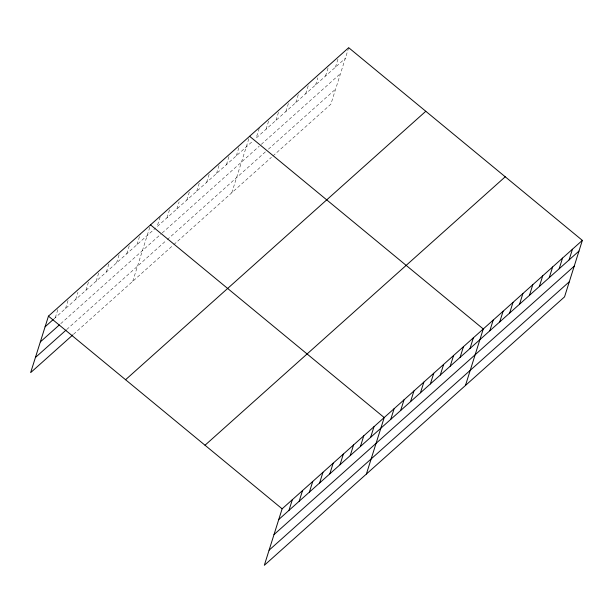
<?xml version="1.0" encoding="UTF-8"?>
<svg xmlns="http://www.w3.org/2000/svg" width="613" height="613" viewBox="0 0 613 613"><rect width="100%" height="100%" fill="white"/><g stroke="black" fill="none" stroke-linecap="round" stroke-linejoin="round"><path stroke-width="0.46" stroke-dasharray="3.06 2.3" d="M55.3 317.68L58.388 307.895M65.507 308.554L68.595 298.769M75.721 299.428L77.958 292.309M85.927 290.294L89.008 280.516M96.134 281.168L99.214 271.39M106.34 272.042L109.704 261.376M116.547 262.916L119.635 253.131M126.753 253.79L129.841 244.005M136.96 244.664L140.331 233.99M132.722 281.352L150.254 225.753M160.162 216.895L157.081 226.68L252.61 141.258M166.989 217.822L170.069 208.037M176.889 208.964L179.134 201.846M186.796 200.099L190.168 189.432M196.704 191.241L200.076 180.574M206.612 182.383L209.7 172.605M216.519 173.525L219.883 162.851M226.427 164.667L229.515 154.882M236.334 155.809L239.422 146.024M231.798 192.766L249.33 137.166M259.238 128.309L256.15 138.094L345.318 58.365M266.057 129.236L269.145 119.451M275.965 120.378L279.053 110.593M285.873 111.52L288.961 101.735M295.78 102.655L298.868 92.877M305.688 93.797L308.768 84.019M315.595 84.939L317.841 77.828M325.503 76.081L328.867 65.415M335.411 67.223L338.491 57.446M348.682 47.691L330.874 104.179L272.846 156.062M53.944 318.898L155.664 227.944M60.741 323.672L160.805 234.204M162.215 232.94L259.169 146.254M261.291 144.354L340.552 73.483M66.717 329.51L166.506 240.288M167.211 239.652L265.582 151.702M268.41 149.174L335.64 89.061M73.522 334.284L172.353 245.913M173.77 244.648L271.429 157.334"/><path stroke-width="0.92" d="M582.35 240.38L282.126 508.821L264.318 565.309L564.542 296.868L582.35 240.38L348.682 47.691L48.458 316.132L30.65 372.62L72.84 334.897M288.968 510.368L292.332 499.695M299.182 501.235L302.546 490.569M309.389 492.109L312.753 481.443M319.595 482.983L322.959 472.309M329.802 473.857L333.166 463.183M340.008 464.731L343.372 454.057M350.215 455.605L353.578 444.931M360.421 446.479L363.785 435.805M370.635 437.353L373.999 426.679M366.39 474.033L384.205 417.553L150.537 224.864M390.749 419.361L394.113 408.695M400.657 410.503L404.021 399.837M410.564 401.645L413.928 390.971M420.464 392.787L423.836 382.114M430.372 383.93L433.743 373.256M440.28 375.072L443.651 364.398M450.187 366.214L453.559 355.54M460.095 357.356L463.459 346.682M470.002 348.498L473.366 337.824M465.466 385.454L483.274 328.966L249.606 136.278M489.818 330.782L493.181 320.109M499.725 321.917L503.089 311.251M509.633 313.059L512.997 302.393M519.54 304.201L522.904 293.535M529.448 295.343L532.812 284.67M539.356 286.486L542.72 275.812M549.263 277.628L552.627 266.954M559.171 268.77L562.535 258.096M569.079 259.912L572.442 249.238M45.094 326.806L53.262 319.503M40.328 341.924L59.384 324.89M35.416 357.502L66.043 330.123M125.573 379.723L425.79 111.282M205.018 445.237L505.242 176.797M278.762 519.495L578.986 251.054M273.996 534.613L574.22 266.172M269.084 550.19L569.308 281.75M48.458 316.132L282.126 508.821"/></g></svg>
